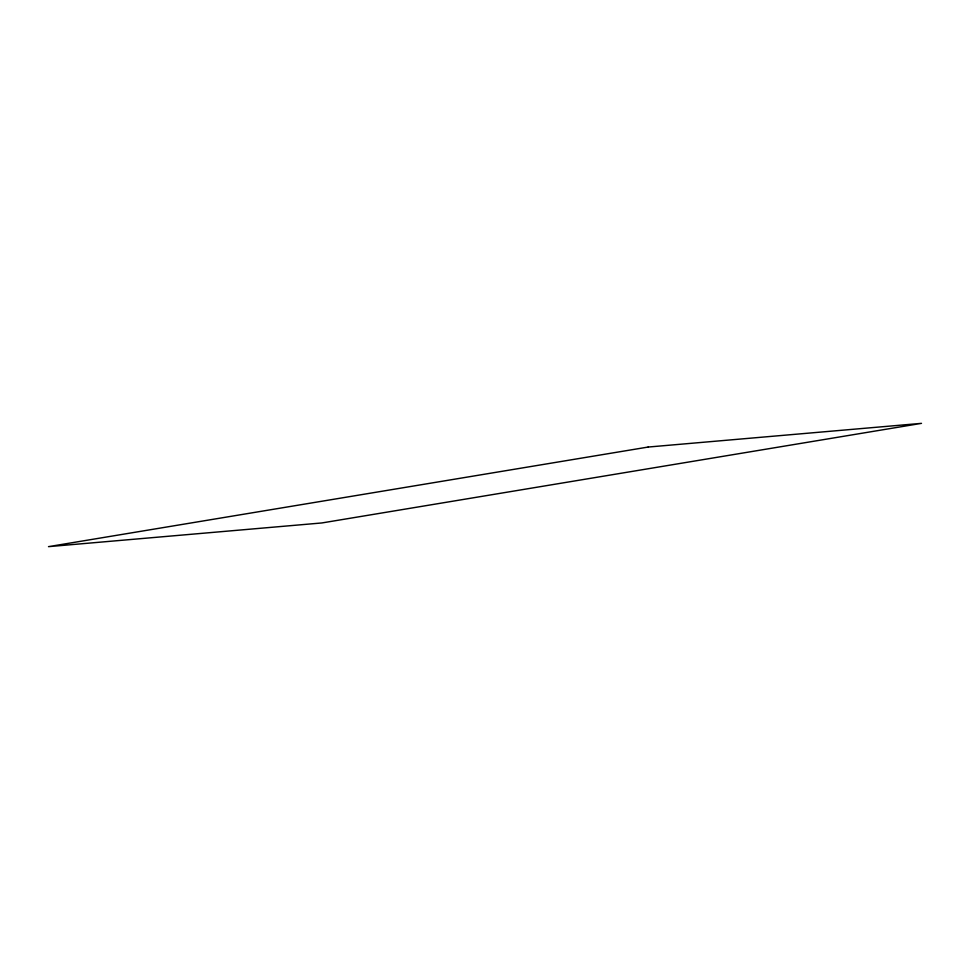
<?xml version="1.0" encoding="UTF-8"?>
<svg xmlns="http://www.w3.org/2000/svg" width="970" height="970" viewBox="0 0 970 970"><rect width="100%" height="100%" fill="white"/><g stroke="black" fill="none" stroke-linecap="round" stroke-linejoin="round"><path stroke-width="1.45" d="M648.13 447.049L48.5 546.643L321.87 522.951L921.5 423.356L648.13 447.049"/></g></svg>
